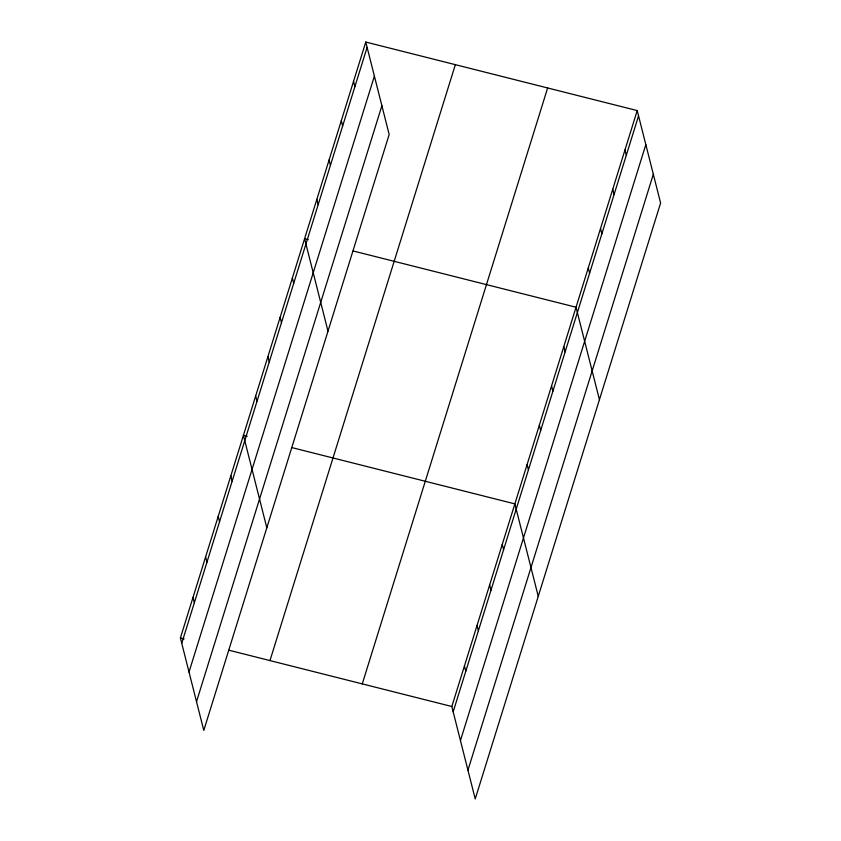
<?xml version="1.0" encoding="UTF-8"?>
<svg xmlns="http://www.w3.org/2000/svg" width="841" height="841" viewBox="0 0 841 841"><rect width="100%" height="100%" fill="white"/><g stroke="black" fill="none" stroke-linecap="round" stroke-linejoin="round"><path stroke-width="1.26" d="M365.772 42.05L389.173 134.497L203.785 730.419L180.394 637.972L365.772 42.05L637.215 110.581L660.606 203.028L475.228 798.95L451.827 706.503L637.215 110.581M181.74 643.27L367.118 47.348M189.015 672.033L374.392 76.111M196.51 701.657L381.888 105.735M269.972 660.584L455.349 64.662M362.261 683.891L547.638 87.969M453.173 711.801L638.55 115.879M460.447 740.553L645.825 144.631M467.943 770.188L653.331 174.266M308.332 239.643L304.6 238.707L327.99 331.154M353.115 250.954L576.032 307.228L599.433 399.685M247.159 436.3L243.427 435.354L266.818 527.812M291.943 447.612L514.86 503.885L538.251 596.332M180.394 637.972L184.126 638.918M228.91 650.219L451.827 706.503M624.979 149.908L626.314 155.207M612.742 189.236L614.077 194.534M600.506 228.573L601.841 233.872M588.269 267.901L589.615 273.199M563.796 346.566L565.141 351.864M551.57 385.893L552.905 391.191M539.333 425.22L540.668 430.518M527.097 464.558L528.432 469.856M502.256 544.411L503.591 549.709M489.651 584.937L490.986 590.224M353.546 81.377L354.881 86.676M477.047 625.452L478.382 630.75M341.309 120.715L342.644 126.013M464.432 665.977L465.777 671.276M329.073 160.042L330.408 165.341M316.836 199.37L318.171 204.668M292.363 278.035L293.709 283.333M280.127 317.362L281.472 322.66M267.89 356.7L269.236 361.998M255.664 396.027L256.999 401.325M230.823 475.88L232.158 481.178M218.218 516.406L219.554 521.704M205.603 556.931L206.949 562.219M192.999 597.446L194.345 602.745"/></g></svg>
